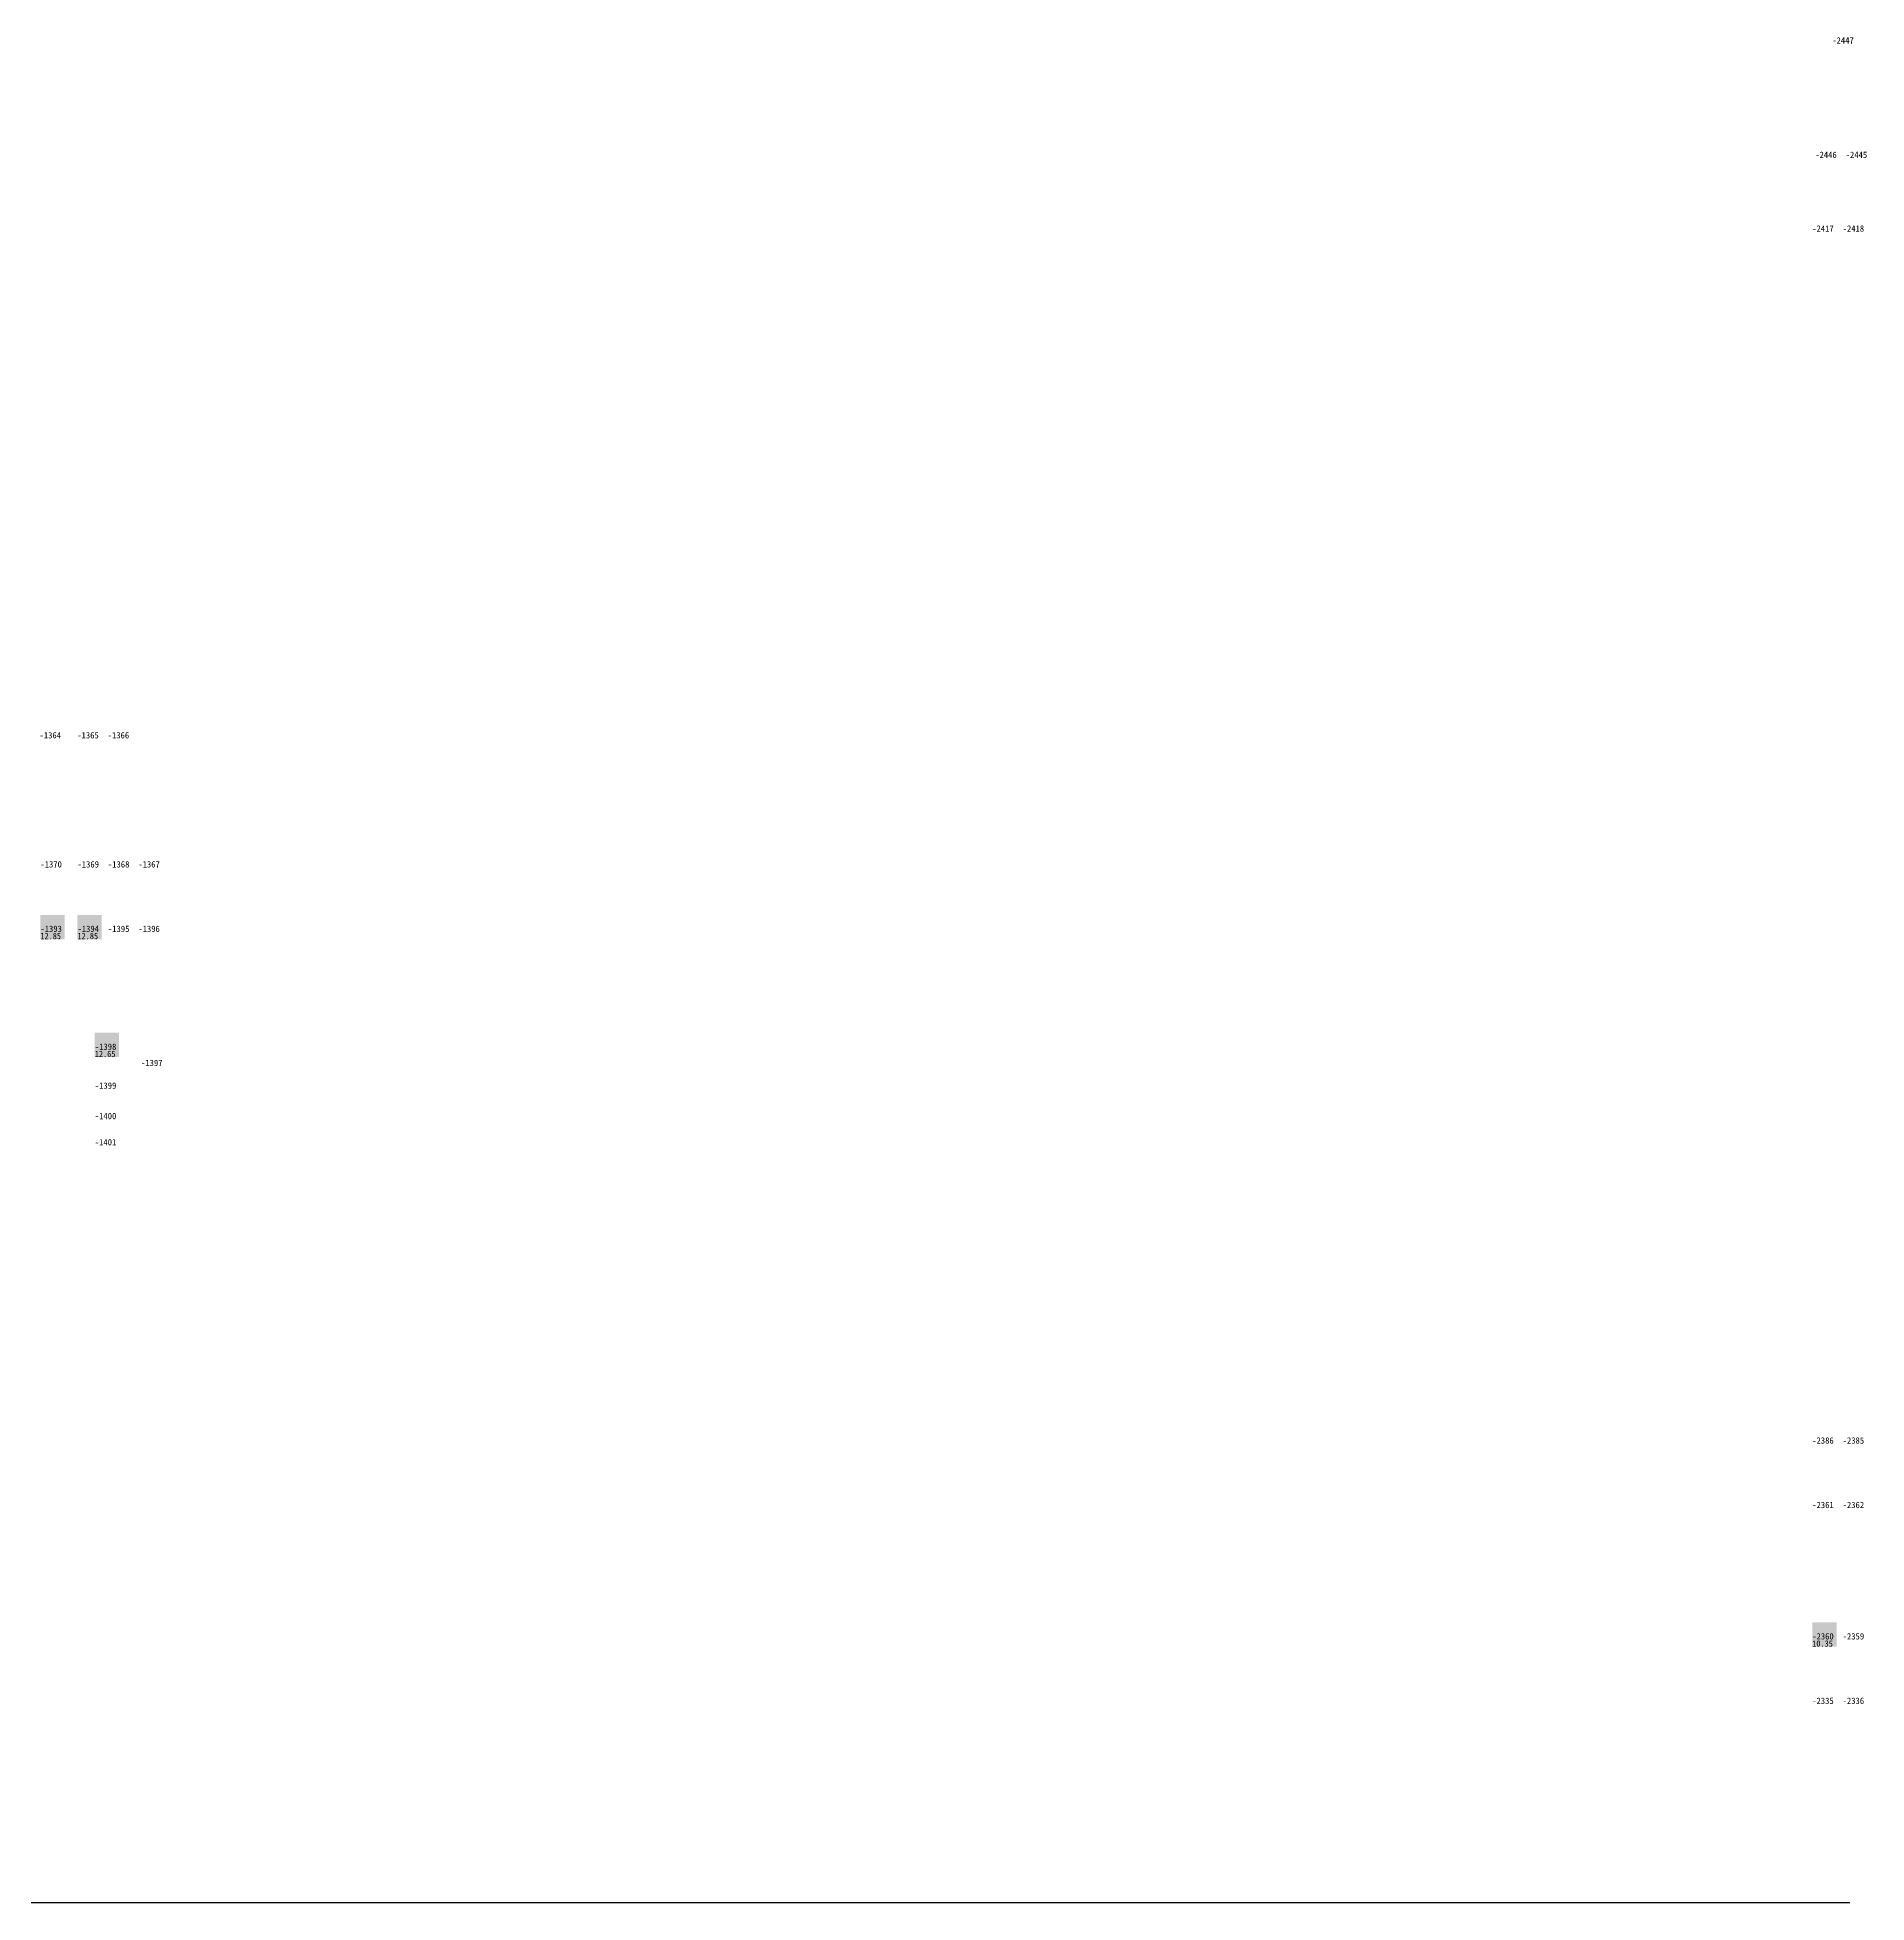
# Model space of a CAD drawing. Header units: millimetres. Extents: x -291287 to 173786, y -607295 to -295550.
# Drawn here: x -136419 to 13942, y -607295 to -453936 of the extents above; entities that cross this region are included whole.
import ezdxf
from ezdxf.enums import TextEntityAlignment as Align

# ---------------------------------------------------------------- set-up
doc = ezdxf.new("R2010")
doc.units = ezdxf.units.MM
doc.header["$LTSCALE"] = 100
for name, color, linetype in [('a_parking_number', 200, 'Continuous'), ('a_parking_price', 221, 'Continuous'), ('a_parking_sales_mark', 180, 'Continuous')]:
    doc.layers.add(name, color=color, linetype=linetype)
doc.styles.add('华文细黑', font='STXIHEI.TTF')
doc.styles.add('黑体', font='simhei.ttf', dxfattribs={"width": 0.8})

msp = doc.modelspace()

# ---------------------------------------------------------------- linework, layer by layer
at = {"layer": 'a_parking_sales_mark'}
msp.add_line((12550, -607295), (-187450, -607295), dxfattribs=at)
for points in [[(-136169, -528083), (-134169, -528083), (-136169, -526083), (-134169, -526083)], [(-133119, -528083), (-131119, -528083), (-133119, -526083), (-131119, -526083)], [(-131695, -537776), (-129695, -537776), (-131695, -535776), (-129695, -535776)], [(9463, -586250), (11463, -586250), (9463, -584250), (11463, -584250)]]:
    msp.add_solid(points, dxfattribs=at)

# ---------------------------------------------------------------- texts
at = {"layer": 'a_parking_number', "style": '华文细黑'}
for s, p in [('-2447', (12000, -454190)), ('-2446', (10600, -463600, 0)), ('-2445', (13100, -463600, 0)), ('-2417', (10350, -469660)), ('-2418', (12850, -469660)), ('-1364', (-135350, -511320, 0)), ('-1365', (-132250, -511320)), ('-1366', (-129750, -511320, 0)), ('-1370', (-135282, -521933, 0)), ('-1369', (-132232, -521933, 0)), ('-1368', (-129732, -521933, 0)), ('-1367', (-127232, -521933, 0)), ('-1393', (-135282, -527233)), ('-1394', (-132232, -527233, 0)), ('-1395', (-129732, -527233, 0)), ('-1396', (-127232, -527233)), ('-1398', (-130808, -536926, 0)), ('-1397', (-127011, -538255)), ('-1399', (-130808, -540126, 0)), ('-1400', (-130808, -542626, 0)), ('-1401', (-130808, -544776, 0)), ('-2386', (10350, -569300, 0)), ('-2385', (12850, -569300, 0)), ('-2361', (10350, -574600, 0)), ('-2362', (12850, -574600, 0)), ('-2360', (10350, -585400, 0)), ('-2359', (12850, -585400, 0)), ('-2335', (10350, -590700, 0)), ('-2336', (12850, -590700, 0))]:
    msp.add_text(s, height=520, dxfattribs=at).set_placement(p, align=Align.MIDDLE)
at = {"layer": 'a_parking_price', "style": '黑体', "width": 0.8}
for s, p in [('12.85', (-136169, -528083)), ('12.85', (-133119, -528083)), ('12.65', (-131695, -537776)), ('10.35', (9463, -586250))]:
    msp.add_text(s, height=520, dxfattribs=at).set_placement(p)

doc.saveas('drawing.dxf')
